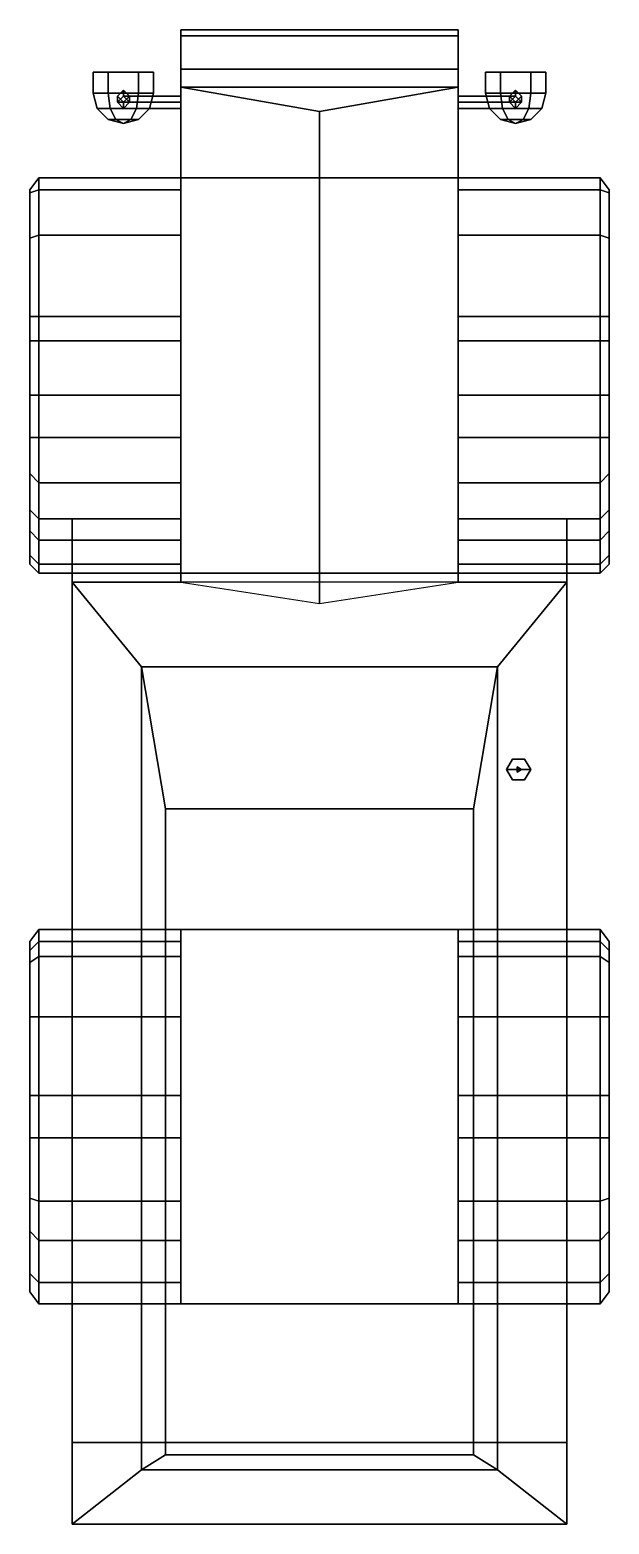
# Model space of a CAD drawing. Extents: x -0.96 to 0.96, y -2.47 to 2.48.
import ezdxf

# ---------------------------------------------------------------- set-up
doc = ezdxf.new("R2010")
doc.units = 0
doc.layers.get('0').update_dxf_attribs({"linetype": 'CONTINUOUS'})
doc.layers.add('MUDGUARDS', color=6, linetype='CONTINUOUS')

msp = doc.modelspace()

# ---------------------------------------------------------------- linework, layer by layer
for points in [[(-0.46, 2.35, 0.63), (-0.46, 0.71, 0.72), (-0.46, 0.79, 0.94), (-0.46, 2.48, 1.01)], [(0.46, 2.48, 1.01), (0.46, 2.35, 0.63), (-0.46, 2.35, 0.63), (-0.46, 2.48, 1.01)], [(-0.46, 2.48, 1.01), (-0.46, 0.79, 0.94), (-0.46, 0.86, 1.03), (-0.46, 2.46, 1.07)], [(0.46, 2.46, 1.07), (0.46, 2.48, 1.01), (-0.46, 2.48, 1.01), (-0.46, 2.46, 1.07)], [(0.46, 0.79, 0.94), (0.46, 0.71, 0.72), (0.46, 2.35, 0.63), (0.46, 2.48, 1.01)], [(0.46, 0.86, 1.03), (0.46, 0.79, 0.94), (0.46, 2.48, 1.01), (0.46, 2.46, 1.07)], [(-0.46, 2.46, 1.07), (-0.46, 0.86, 1.03), (-0.46, 0.65, 1.4), (-0.46, 2.29, 1.27)], [(0.46, 2.29, 1.27), (0.46, 2.46, 1.07), (-0.46, 2.46, 1.07), (-0.46, 2.29, 1.27)], [(0.46, 0.65, 1.4), (0.46, 0.86, 1.03), (0.46, 2.46, 1.07), (0.46, 2.29, 1.27)], [(-0.6, 2.34, 1.0634), (-0.7, 2.34, 1.0634), (-0.75, 2.34, 1.15), (-0.55, 2.34, 1.15)], [(-0.55, 2.34, 1.15), (-0.75, 2.34, 1.15), (-0.7, 2.34, 1.2366), (-0.6, 2.34, 1.2366)], [(-0.75, 2.34, 1.15), (-0.7, 2.34, 1.0634), (-0.7, 2.27, 1.0634), (-0.75, 2.27, 1.15)], [(-0.7, 2.34, 1.2366), (-0.75, 2.34, 1.15), (-0.75, 2.27, 1.15), (-0.7, 2.27, 1.2366)], [(-0.7, 2.34, 1.0634), (-0.6, 2.34, 1.0634), (-0.6, 2.27, 1.0634), (-0.7, 2.27, 1.0634)], [(-0.6, 2.34, 1.2366), (-0.7, 2.34, 1.2366), (-0.7, 2.27, 1.2366), (-0.6, 2.27, 1.2366)], [(-0.6, 2.34, 1.0634), (-0.55, 2.34, 1.15), (-0.55, 2.27, 1.15), (-0.6, 2.27, 1.0634)], [(-0.55, 2.34, 1.15), (-0.6, 2.34, 1.2366), (-0.6, 2.27, 1.2366), (-0.55, 2.27, 1.15)], [(-0.46, 1.99, 0.46), (-0.46, 0.68, 0.47), (-0.46, 0.71, 0.72), (-0.46, 2.35, 0.63)], [(0.46, 2.35, 0.63), (0.46, 1.99, 0.46), (-0.46, 1.99, 0.46), (-0.46, 2.35, 0.63)], [(0.46, 0.71, 0.72), (0.46, 0.68, 0.47), (0.46, 1.99, 0.46), (0.46, 2.35, 0.63)], [(0.6, 2.34, 1.2366), (0.55, 2.34, 1.15), (0.55, 2.27, 1.15), (0.6, 2.27, 1.2366)], [(0.55, 2.34, 1.15), (0.6, 2.34, 1.0634), (0.6, 2.27, 1.0634), (0.55, 2.27, 1.15)], [(0.75, 2.34, 1.15), (0.55, 2.34, 1.15), (0.6, 2.34, 1.2366), (0.7, 2.34, 1.2366)], [(0.7, 2.34, 1.0634), (0.6, 2.34, 1.0634), (0.55, 2.34, 1.15), (0.75, 2.34, 1.15)], [(0.7, 2.34, 1.2366), (0.6, 2.34, 1.2366), (0.6, 2.27, 1.2366), (0.7, 2.27, 1.2366)], [(0.6, 2.34, 1.0634), (0.7, 2.34, 1.0634), (0.7, 2.27, 1.0634), (0.6, 2.27, 1.0634)], [(0.75, 2.34, 1.15), (0.7, 2.34, 1.2366), (0.7, 2.27, 1.2366), (0.75, 2.27, 1.15)], [(0.7, 2.34, 1.0634), (0.75, 2.34, 1.15), (0.75, 2.27, 1.15), (0.7, 2.27, 1.0634)], [(-0.65, 2.26, 0.98), (-0.67, 2.24, 0.98), (-0.67, 2.26, 1.08), (-0.65, 2.28, 1.08)], [(-0.63, 2.24, 0.98), (-0.65, 2.26, 0.98), (-0.65, 2.28, 1.08), (-0.63, 2.26, 1.08)], [(-0.46, 2.29, 1.27), (-0.46, 0.65, 1.4), (0, 0.58, 1.53), (0, 2.21, 1.37)], [(0, 2.21, 1.37), (0.46, 2.29, 1.27), (-0.46, 2.29, 1.27), (0, 2.21, 1.37)], [(0, 0.58, 1.53), (0.46, 0.65, 1.4), (0.46, 2.29, 1.27), (0, 2.21, 1.37)], [(0.65, 2.26, 0.98), (0.63, 2.24, 0.98), (0.63, 2.26, 1.08), (0.65, 2.28, 1.08)], [(0.67, 2.24, 0.98), (0.65, 2.26, 0.98), (0.65, 2.28, 1.08), (0.67, 2.26, 1.08)], [(-0.6933, 2.22, 1.225), (-0.7, 2.27, 1.2366), (-0.75, 2.27, 1.15), (-0.7366, 2.22, 1.15)], [(-0.7366, 2.22, 1.15), (-0.75, 2.27, 1.15), (-0.7, 2.27, 1.0634), (-0.6933, 2.22, 1.075)], [(-0.6067, 2.22, 1.225), (-0.6, 2.27, 1.2366), (-0.7, 2.27, 1.2366), (-0.6933, 2.22, 1.225)], [(-0.6933, 2.22, 1.075), (-0.7, 2.27, 1.0634), (-0.6, 2.27, 1.0634), (-0.6067, 2.22, 1.075)], [(-0.67, 2.24, 0.98), (-0.65, 2.22, 0.98), (-0.65, 2.24, 1.08), (-0.67, 2.26, 1.08)], [(-0.46, 2.26, 0.9), (-0.46, 2.24, 0.88), (-0.67, 2.24, 0.98), (-0.65, 2.26, 0.98)], [(-0.46, 2.24, 0.88), (-0.46, 2.22, 0.9), (-0.65, 2.22, 0.98), (-0.67, 2.24, 0.98)], [(-0.65, 2.22, 0.98), (-0.63, 2.24, 0.98), (-0.63, 2.26, 1.08), (-0.65, 2.24, 1.08)], [(-0.46, 2.24, 0.92), (-0.46, 2.26, 0.9), (-0.65, 2.26, 0.98), (-0.63, 2.24, 0.98)], [(-0.46, 2.22, 0.9), (-0.46, 2.24, 0.92), (-0.63, 2.24, 0.98), (-0.65, 2.22, 0.98)], [(-0.5634, 2.22, 1.15), (-0.55, 2.27, 1.15), (-0.6, 2.27, 1.2366), (-0.6067, 2.22, 1.225)], [(-0.6067, 2.22, 1.075), (-0.6, 2.27, 1.0634), (-0.55, 2.27, 1.15), (-0.5634, 2.22, 1.15)], [(0.46, 2.24, 0.88), (0.46, 2.26, 0.9), (0.65, 2.26, 0.98), (0.67, 2.24, 0.98)], [(0.46, 2.26, 0.9), (0.46, 2.24, 0.92), (0.63, 2.24, 0.98), (0.65, 2.26, 0.98)], [(0.46, 2.24, 0.92), (0.46, 2.22, 0.9), (0.65, 2.22, 0.98), (0.63, 2.24, 0.98)], [(0.46, 2.22, 0.9), (0.46, 2.24, 0.88), (0.67, 2.24, 0.98), (0.65, 2.22, 0.98)], [(0.5634, 2.22, 1.15), (0.55, 2.27, 1.15), (0.6, 2.27, 1.0634), (0.6067, 2.22, 1.075)], [(0.6067, 2.22, 1.225), (0.6, 2.27, 1.2366), (0.55, 2.27, 1.15), (0.5634, 2.22, 1.15)], [(0.6067, 2.22, 1.075), (0.6, 2.27, 1.0634), (0.7, 2.27, 1.0634), (0.6933, 2.22, 1.075)], [(0.6933, 2.22, 1.225), (0.7, 2.27, 1.2366), (0.6, 2.27, 1.2366), (0.6067, 2.22, 1.225)], [(0.63, 2.24, 0.98), (0.65, 2.22, 0.98), (0.65, 2.24, 1.08), (0.63, 2.26, 1.08)], [(0.65, 2.22, 0.98), (0.67, 2.24, 0.98), (0.67, 2.26, 1.08), (0.65, 2.24, 1.08)], [(0.6933, 2.22, 1.075), (0.7, 2.27, 1.0634), (0.75, 2.27, 1.15), (0.7366, 2.22, 1.15)], [(0.7366, 2.22, 1.15), (0.75, 2.27, 1.15), (0.7, 2.27, 1.2366), (0.6933, 2.22, 1.225)], [(-0.675, 2.1834, 1.1933), (-0.6933, 2.22, 1.225), (-0.7366, 2.22, 1.15), (-0.7, 2.1834, 1.15)], [(-0.7, 2.1834, 1.15), (-0.7366, 2.22, 1.15), (-0.6933, 2.22, 1.075), (-0.675, 2.1834, 1.1067)], [(-0.65, 2.17, 1.15), (-0.675, 2.1834, 1.1933), (-0.7, 2.1834, 1.15), (-0.65, 2.17, 1.15)], [(-0.65, 2.17, 1.15), (-0.7, 2.1834, 1.15), (-0.675, 2.1834, 1.1067), (-0.65, 2.17, 1.15)], [(-0.625, 2.1834, 1.1933), (-0.6067, 2.22, 1.225), (-0.6933, 2.22, 1.225), (-0.675, 2.1834, 1.1933)], [(-0.675, 2.1834, 1.1067), (-0.6933, 2.22, 1.075), (-0.6067, 2.22, 1.075), (-0.625, 2.1834, 1.1067)], [(-0.65, 2.17, 1.15), (-0.625, 2.1834, 1.1933), (-0.675, 2.1834, 1.1933), (-0.65, 2.17, 1.15)], [(-0.65, 2.17, 1.15), (-0.675, 2.1834, 1.1067), (-0.625, 2.1834, 1.1067), (-0.65, 2.17, 1.15)], [(-0.65, 2.17, 1.15), (-0.6, 2.1834, 1.15), (-0.625, 2.1834, 1.1933), (-0.65, 2.17, 1.15)], [(-0.65, 2.17, 1.15), (-0.625, 2.1834, 1.1067), (-0.6, 2.1834, 1.15), (-0.65, 2.17, 1.15)], [(-0.6, 2.1834, 1.15), (-0.5634, 2.22, 1.15), (-0.6067, 2.22, 1.225), (-0.625, 2.1834, 1.1933)], [(-0.625, 2.1834, 1.1067), (-0.6067, 2.22, 1.075), (-0.5634, 2.22, 1.15), (-0.6, 2.1834, 1.15)], [(0.6, 2.1834, 1.15), (0.5634, 2.22, 1.15), (0.6067, 2.22, 1.075), (0.625, 2.1834, 1.1067)], [(0.625, 2.1834, 1.1933), (0.6067, 2.22, 1.225), (0.5634, 2.22, 1.15), (0.6, 2.1834, 1.15)], [(0.65, 2.17, 1.15), (0.6, 2.1834, 1.15), (0.625, 2.1834, 1.1067), (0.65, 2.17, 1.15)], [(0.65, 2.17, 1.15), (0.625, 2.1834, 1.1933), (0.6, 2.1834, 1.15), (0.65, 2.17, 1.15)], [(0.625, 2.1834, 1.1067), (0.6067, 2.22, 1.075), (0.6933, 2.22, 1.075), (0.675, 2.1834, 1.1067)], [(0.675, 2.1834, 1.1933), (0.6933, 2.22, 1.225), (0.6067, 2.22, 1.225), (0.625, 2.1834, 1.1933)], [(0.65, 2.17, 1.15), (0.625, 2.1834, 1.1067), (0.675, 2.1834, 1.1067), (0.65, 2.17, 1.15)], [(0.65, 2.17, 1.15), (0.675, 2.1834, 1.1933), (0.625, 2.1834, 1.1933), (0.65, 2.17, 1.15)], [(0.65, 2.17, 1.15), (0.675, 2.1834, 1.1067), (0.7, 2.1834, 1.15), (0.65, 2.17, 1.15)], [(0.65, 2.17, 1.15), (0.7, 2.1834, 1.15), (0.675, 2.1834, 1.1933), (0.65, 2.17, 1.15)], [(0.675, 2.1834, 1.1067), (0.6933, 2.22, 1.075), (0.7366, 2.22, 1.15), (0.7, 2.1834, 1.15)], [(0.7, 2.1834, 1.15), (0.7366, 2.22, 1.15), (0.6933, 2.22, 1.225), (0.675, 2.1834, 1.1933)], [(0.46, 1.99, 0.46), (0.46, 0.68, 0.47), (-0.46, 0.68, 0.47), (-0.46, 1.99, 0.46)], [(-0.82, 0.79, 0.94), (-0.82, -0.54, 0.94), (-0.82, -0.59, 1.03), (-0.82, 0.86, 1.03)], [(-0.82, 0.86, 1.03), (-0.82, -0.59, 1.03), (-0.82, -0.59, 1.4), (-0.82, 0.65, 1.4)], [(-0.46, 0.65, 1.4), (-0.46, 0.86, 1.03), (-0.82, 0.86, 1.03), (-0.82, 0.65, 1.4)], [(0.82, 0.65, 1.4), (0.82, 0.86, 1.03), (0.46, 0.86, 1.03), (0.46, 0.65, 1.4)], [(0.82, -0.59, 1.03), (0.82, -0.54, 0.94), (0.82, 0.79, 0.94), (0.82, 0.86, 1.03)], [(0.82, -0.59, 1.4), (0.82, -0.59, 1.03), (0.82, 0.86, 1.03), (0.82, 0.65, 1.4)], [(-0.82, 0.71, 0.72), (-0.82, -0.5, 0.72), (-0.82, -0.54, 0.94), (-0.82, 0.79, 0.94)], [(0.82, -0.54, 0.94), (0.82, -0.5, 0.72), (0.82, 0.71, 0.72), (0.82, 0.79, 0.94)], [(-0.82, 0.68, 0.47), (-0.82, -0.5, 0.47), (-0.82, -0.5, 0.72), (-0.82, 0.71, 0.72)], [(0.82, -0.5, 0.72), (0.82, -0.5, 0.47), (0.82, 0.68, 0.47), (0.82, 0.71, 0.72)], [(0.82, 0.68, 0.47), (0.82, -0.5, 0.47), (-0.82, -0.5, 0.47), (-0.82, 0.68, 0.47)], [(-0.82, 0.65, 1.4), (-0.82, -2.47, 1.4), (-0.59, -2.29, 1.91), (-0.59, 0.37, 1.91)], [(0.59, 0.37, 1.91), (0.82, 0.65, 1.4), (-0.82, 0.65, 1.4), (-0.59, 0.37, 1.91)], [(0.59, -2.29, 1.91), (0.82, -2.47, 1.4), (0.82, 0.65, 1.4), (0.59, 0.37, 1.91)], [(-0.59, 0.37, 1.91), (-0.59, -2.29, 1.91), (-0.51, -2.24, 2.08), (-0.51, -0.1, 2.08)], [(0.51, -0.1, 2.08), (0.59, 0.37, 1.91), (-0.59, 0.37, 1.91), (-0.51, -0.1, 2.08)], [(0.51, -2.24, 2.08), (0.59, -2.29, 1.91), (0.59, 0.37, 1.91), (0.51, -0.1, 2.08)], [(0.68, 0.0646, 1.98), (0.64, 0.0646, 1.98), (0.62, 0.03, 1.98), (0.7, 0.03, 1.98)], [(0.7, 0.03, 1.83), (0.62, 0.03, 1.83), (0.64, 0.0646, 1.83), (0.68, 0.0646, 1.83)], [(0.64, 0.0646, 1.83), (0.62, 0.03, 1.83), (0.62, 0.03, 1.98), (0.64, 0.0646, 1.98)], [(0.68, 0.0646, 1.83), (0.64, 0.0646, 1.83), (0.64, 0.0646, 1.98), (0.68, 0.0646, 1.98)], [(0.7, 0.03, 1.83), (0.68, 0.0646, 1.83), (0.68, 0.0646, 1.98), (0.7, 0.03, 1.98)], [(0.7, 0.03, 1.98), (0.62, 0.03, 1.98), (0.64, -0.0046, 1.98), (0.68, -0.0046, 1.98)], [(0.68, -0.0046, 1.83), (0.64, -0.0046, 1.83), (0.62, 0.03, 1.83), (0.7, 0.03, 1.83)], [(0.62, 0.03, 1.83), (0.64, -0.0046, 1.83), (0.64, -0.0046, 1.98), (0.62, 0.03, 1.98)], [(0.655, 0.0387, 1.98), (0.655, 0.0213, 1.98), (0.655, 0.0213, 5.02), (0.655, 0.0387, 5.02)], [(0.67, 0.03, 1.98), (0.655, 0.0387, 1.98), (0.655, 0.0387, 5.02), (0.67, 0.03, 5.02)], [(0.67, 0.03, 5.02), (0.655, 0.0387, 5.02), (0.655, 0.0213, 5.02), (0.67, 0.03, 5.02)], [(0.655, 0.0213, 1.98), (0.67, 0.03, 1.98), (0.67, 0.03, 5.02), (0.655, 0.0213, 5.02)], [(0.68, -0.0046, 1.83), (0.7, 0.03, 1.83), (0.7, 0.03, 1.98), (0.68, -0.0046, 1.98)], [(0.64, -0.0046, 1.83), (0.68, -0.0046, 1.83), (0.68, -0.0046, 1.98), (0.64, -0.0046, 1.98)], [(-0.51, -0.1, 2.08), (-0.51, -2.24, 2.08), (0.51, -2.24, 2.08), (0.51, -0.1, 2.08)], [(-0.46, -0.5, 0.47), (-0.46, -1.74, 0.56), (-0.46, -1.74, 1.31), (-0.46, -0.5, 1.31)], [(0.46, -0.5, 0.47), (0.46, -1.74, 0.56), (-0.46, -1.74, 0.56), (-0.46, -0.5, 0.47)], [(0.46, -1.74, 1.31), (0.46, -1.74, 0.56), (0.46, -0.5, 0.47), (0.46, -0.5, 1.31)], [(-0.82, -0.59, 1.03), (-0.82, -0.79, 1.23), (-0.82, -0.79, 1.4), (-0.82, -0.59, 1.4)], [(0.82, -0.79, 1.4), (0.82, -0.79, 1.23), (0.82, -0.59, 1.03), (0.82, -0.59, 1.4)], [(-0.82, -0.79, 1.23), (-0.82, -1.05, 1.31), (-0.82, -1.05, 1.4), (-0.82, -0.79, 1.4)], [(0.82, -1.05, 1.4), (0.82, -1.05, 1.31), (0.82, -0.79, 1.23), (0.82, -0.79, 1.4)], [(-0.82, -1.05, 1.31), (-0.82, -1.19, 1.31), (-0.82, -1.19, 1.4), (-0.82, -1.05, 1.4)], [(0.82, -1.19, 1.4), (0.82, -1.19, 1.31), (0.82, -1.05, 1.31), (0.82, -1.05, 1.4)], [(-0.82, -1.19, 1.31), (-0.82, -1.4, 1.25), (-0.82, -1.4, 1.4), (-0.82, -1.19, 1.4)], [(0.82, -1.4, 1.4), (0.82, -1.4, 1.25), (0.82, -1.19, 1.31), (0.82, -1.19, 1.4)], [(-0.82, -1.53, 1.16), (-0.82, -1.53, 1.4), (-0.82, -1.4, 1.4), (-0.82, -1.4, 1.25)], [(0.82, -1.4, 1.4), (0.82, -1.53, 1.4), (0.82, -1.53, 1.16), (0.82, -1.4, 1.25)], [(-0.82, -1.67, 0.99), (-0.82, -1.67, 1.4), (-0.82, -1.53, 1.4), (-0.82, -1.53, 1.16)], [(0.82, -1.53, 1.4), (0.82, -1.67, 1.4), (0.82, -1.67, 0.99), (0.82, -1.53, 1.16)], [(-0.82, -1.74, 0.8), (-0.82, -1.74, 1.4), (-0.82, -1.67, 1.4), (-0.82, -1.67, 0.99)], [(0.82, -1.67, 1.4), (0.82, -1.74, 1.4), (0.82, -1.74, 0.8), (0.82, -1.67, 0.99)], [(-0.82, -2.2, 0.7), (-0.82, -2.2, 1.4), (-0.82, -1.74, 1.4), (-0.82, -1.74, 0.56)], [(0.82, -1.74, 0.56), (0.82, -2.2, 0.7), (-0.82, -2.2, 0.7), (-0.82, -1.74, 0.56)], [(0.82, -1.74, 1.4), (0.82, -2.2, 1.4), (0.82, -2.2, 0.7), (0.82, -1.74, 0.56)], [(-0.82, -2.47, 1.37), (-0.82, -2.47, 1.4), (-0.82, -2.2, 1.4), (-0.82, -2.2, 0.7)], [(0.82, -2.2, 0.7), (0.82, -2.47, 1.37), (-0.82, -2.47, 1.37), (-0.82, -2.2, 0.7)], [(0.82, -2.2, 1.4), (0.82, -2.47, 1.4), (0.82, -2.47, 1.37), (0.82, -2.2, 0.7)], [(-0.51, -2.24, 2.08), (-0.59, -2.29, 1.91), (0.59, -2.29, 1.91), (0.51, -2.24, 2.08)], [(-0.59, -2.29, 1.91), (-0.82, -2.47, 1.4), (0.82, -2.47, 1.4), (0.59, -2.29, 1.91)], [(0.82, -2.47, 1.37), (0.82, -2.47, 1.4), (-0.82, -2.47, 1.4), (-0.82, -2.47, 1.37)]]:
    msp.add_3dface(points)
at = {"layer": 'MUDGUARDS'}
for points in [[(-0.93, 1.99, 0.85), (-0.93, 1.95, 0.94), (-0.96, 1.94, 0.9), (-0.96, 1.95, 0.84)], [(-0.96, 1.95, 0.84), (-0.96, 1.94, 0.9), (-0.93, 1.95, 0.94), (-0.93, 1.99, 0.85)], [(-0.93, 1.99, 0.85), (-0.93, 1.95, 0.94), (-0.46, 1.95, 0.94), (-0.46, 1.99, 0.85)], [(-0.46, 1.99, 0.85), (-0.46, 1.95, 0.94), (-0.93, 1.95, 0.94), (-0.93, 1.99, 0.85)], [(0.46, 1.99, 0.85), (0.46, 1.95, 0.94), (0.93, 1.95, 0.94), (0.93, 1.99, 0.85)], [(0.93, 1.99, 0.85), (0.93, 1.95, 0.94), (0.46, 1.95, 0.94), (0.46, 1.99, 0.85)], [(0.96, 1.95, 0.84), (0.96, 1.94, 0.9), (0.93, 1.95, 0.94), (0.93, 1.99, 0.85)], [(0.93, 1.99, 0.85), (0.93, 1.95, 0.94), (0.96, 1.94, 0.9), (0.96, 1.95, 0.84)], [(-0.96, 1.94, 0.9), (-0.96, 1.79, 1.08), (-0.93, 1.8, 1.11), (-0.93, 1.95, 0.94)], [(-0.93, 1.95, 0.94), (-0.93, 1.8, 1.11), (-0.96, 1.79, 1.08), (-0.96, 1.94, 0.9)], [(-0.46, 1.95, 0.94), (-0.46, 1.8, 1.11), (-0.93, 1.8, 1.11), (-0.93, 1.95, 0.94)], [(-0.93, 1.95, 0.94), (-0.93, 1.8, 1.11), (-0.46, 1.8, 1.11), (-0.46, 1.95, 0.94)], [(0.93, 1.95, 0.94), (0.93, 1.8, 1.11), (0.46, 1.8, 1.11), (0.46, 1.95, 0.94)], [(0.46, 1.95, 0.94), (0.46, 1.8, 1.11), (0.93, 1.8, 1.11), (0.93, 1.95, 0.94)], [(0.96, 1.94, 0.9), (0.96, 1.79, 1.08), (0.93, 1.8, 1.11), (0.93, 1.95, 0.94)], [(0.93, 1.95, 0.94), (0.93, 1.8, 1.11), (0.96, 1.79, 1.08), (0.96, 1.94, 0.9)], [(-0.96, 1.79, 1.08), (-0.96, 1.53, 1.21), (-0.93, 1.53, 1.24), (-0.93, 1.8, 1.11)], [(-0.93, 1.8, 1.11), (-0.93, 1.53, 1.24), (-0.96, 1.53, 1.21), (-0.96, 1.79, 1.08)], [(-0.93, 1.8, 1.11), (-0.93, 1.53, 1.24), (-0.46, 1.53, 1.24), (-0.46, 1.8, 1.11)], [(-0.46, 1.8, 1.11), (-0.46, 1.53, 1.24), (-0.93, 1.53, 1.24), (-0.93, 1.8, 1.11)], [(0.46, 1.8, 1.11), (0.46, 1.53, 1.24), (0.93, 1.53, 1.24), (0.93, 1.8, 1.11)], [(0.93, 1.8, 1.11), (0.93, 1.53, 1.24), (0.46, 1.53, 1.24), (0.46, 1.8, 1.11)], [(0.96, 1.79, 1.08), (0.96, 1.53, 1.21), (0.93, 1.53, 1.24), (0.93, 1.8, 1.11)], [(0.93, 1.8, 1.11), (0.93, 1.53, 1.24), (0.96, 1.53, 1.21), (0.96, 1.79, 1.08)], [(-0.93, 1.53, 1.24), (-0.93, 1.45, 1.25), (-0.96, 1.45, 1.22), (-0.96, 1.53, 1.21)], [(-0.96, 1.53, 1.21), (-0.96, 1.45, 1.22), (-0.93, 1.45, 1.25), (-0.93, 1.53, 1.24)], [(-0.93, 1.53, 1.24), (-0.93, 1.45, 1.25), (-0.46, 1.45, 1.25), (-0.46, 1.53, 1.24)], [(-0.46, 1.53, 1.24), (-0.46, 1.45, 1.25), (-0.93, 1.45, 1.25), (-0.93, 1.53, 1.24)], [(0.93, 1.53, 1.24), (0.93, 1.45, 1.25), (0.46, 1.45, 1.25), (0.46, 1.53, 1.24)], [(0.46, 1.53, 1.24), (0.46, 1.45, 1.25), (0.93, 1.45, 1.25), (0.93, 1.53, 1.24)], [(0.93, 1.53, 1.24), (0.93, 1.45, 1.25), (0.96, 1.45, 1.22), (0.96, 1.53, 1.21)], [(0.96, 1.53, 1.21), (0.96, 1.45, 1.22), (0.93, 1.45, 1.25), (0.93, 1.53, 1.24)], [(-0.96, 1.45, 1.22), (-0.96, 1.27, 1.22), (-0.93, 1.27, 1.25), (-0.93, 1.45, 1.25)], [(-0.93, 1.45, 1.25), (-0.93, 1.27, 1.25), (-0.96, 1.27, 1.22), (-0.96, 1.45, 1.22)], [(-0.93, 1.45, 1.25), (-0.93, 1.27, 1.25), (-0.46, 1.27, 1.25), (-0.46, 1.45, 1.25)], [(-0.46, 1.45, 1.25), (-0.46, 1.27, 1.25), (-0.93, 1.27, 1.25), (-0.93, 1.45, 1.25)], [(0.93, 1.45, 1.25), (0.93, 1.27, 1.25), (0.46, 1.27, 1.25), (0.46, 1.45, 1.25)], [(0.46, 1.45, 1.25), (0.46, 1.27, 1.25), (0.93, 1.27, 1.25), (0.93, 1.45, 1.25)], [(0.96, 1.45, 1.22), (0.96, 1.27, 1.22), (0.93, 1.27, 1.25), (0.93, 1.45, 1.25)], [(0.93, 1.45, 1.25), (0.93, 1.27, 1.25), (0.96, 1.27, 1.22), (0.96, 1.45, 1.22)], [(-0.93, 1.27, 1.25), (-0.93, 1.13, 1.22), (-0.96, 1.13, 1.19), (-0.96, 1.27, 1.22)], [(-0.96, 1.27, 1.22), (-0.96, 1.13, 1.19), (-0.93, 1.13, 1.22), (-0.93, 1.27, 1.25)], [(-0.93, 1.27, 1.25), (-0.93, 1.13, 1.22), (-0.46, 1.13, 1.22), (-0.46, 1.27, 1.25)], [(-0.46, 1.27, 1.25), (-0.46, 1.13, 1.22), (-0.93, 1.13, 1.22), (-0.93, 1.27, 1.25)], [(0.93, 1.27, 1.25), (0.93, 1.13, 1.22), (0.46, 1.13, 1.22), (0.46, 1.27, 1.25)], [(0.46, 1.27, 1.25), (0.46, 1.13, 1.22), (0.93, 1.13, 1.22), (0.93, 1.27, 1.25)], [(0.93, 1.27, 1.25), (0.93, 1.13, 1.22), (0.96, 1.13, 1.19), (0.96, 1.27, 1.22)], [(0.96, 1.27, 1.22), (0.96, 1.13, 1.19), (0.93, 1.13, 1.22), (0.93, 1.27, 1.25)], [(-0.93, 1.13, 1.22), (-0.93, 0.98, 1.15), (-0.96, 1.01, 1.13), (-0.96, 1.13, 1.19)], [(-0.96, 1.13, 1.19), (-0.96, 1.01, 1.13), (-0.93, 0.98, 1.15), (-0.93, 1.13, 1.22)], [(-0.93, 1.13, 1.22), (-0.93, 0.98, 1.15), (-0.46, 0.98, 1.15), (-0.46, 1.13, 1.22)], [(-0.46, 1.13, 1.22), (-0.46, 0.98, 1.15), (-0.93, 0.98, 1.15), (-0.93, 1.13, 1.22)], [(0.93, 1.13, 1.22), (0.93, 0.98, 1.15), (0.46, 0.98, 1.15), (0.46, 1.13, 1.22)], [(0.46, 1.13, 1.22), (0.46, 0.98, 1.15), (0.93, 0.98, 1.15), (0.93, 1.13, 1.22)], [(0.96, 1.13, 1.19), (0.96, 1.01, 1.13), (0.93, 0.98, 1.15), (0.93, 1.13, 1.22)], [(0.93, 1.13, 1.22), (0.93, 0.98, 1.15), (0.96, 1.01, 1.13), (0.96, 1.13, 1.19)], [(-0.96, 1.01, 1.13), (-0.96, 0.89, 1.03), (-0.93, 0.86, 1.03), (-0.93, 0.98, 1.15)], [(-0.93, 0.98, 1.15), (-0.93, 0.86, 1.03), (-0.96, 0.89, 1.03), (-0.96, 1.01, 1.13)], [(0.93, 0.98, 1.15), (0.93, 0.86, 1.03), (0.96, 0.89, 1.03), (0.96, 1.01, 1.13)], [(0.96, 1.01, 1.13), (0.96, 0.89, 1.03), (0.93, 0.86, 1.03), (0.93, 0.98, 1.15)], [(-0.93, 0.98, 1.15), (-0.93, 0.86, 1.03), (-0.46, 0.86, 1.03), (-0.46, 0.98, 1.15)], [(-0.46, 0.98, 1.15), (-0.46, 0.86, 1.03), (-0.93, 0.86, 1.03), (-0.93, 0.98, 1.15)], [(0.93, 0.98, 1.15), (0.93, 0.86, 1.03), (0.46, 0.86, 1.03), (0.46, 0.98, 1.15)], [(0.46, 0.98, 1.15), (0.46, 0.86, 1.03), (0.93, 0.86, 1.03), (0.93, 0.98, 1.15)], [(-0.93, 0.86, 1.03), (-0.93, 0.79, 0.94), (-0.96, 0.82, 0.94), (-0.96, 0.89, 1.03)], [(-0.96, 0.89, 1.03), (-0.96, 0.82, 0.94), (-0.93, 0.79, 0.94), (-0.93, 0.86, 1.03)], [(-0.46, 0.86, 1.03), (-0.46, 0.79, 0.94), (-0.93, 0.79, 0.94), (-0.93, 0.86, 1.03)], [(-0.93, 0.86, 1.03), (-0.93, 0.79, 0.94), (-0.46, 0.79, 0.94), (-0.46, 0.86, 1.03)], [(0.46, 0.86, 1.03), (0.46, 0.79, 0.94), (0.93, 0.79, 0.94), (0.93, 0.86, 1.03)], [(0.93, 0.86, 1.03), (0.93, 0.79, 0.94), (0.46, 0.79, 0.94), (0.46, 0.86, 1.03)], [(0.96, 0.89, 1.03), (0.96, 0.82, 0.94), (0.93, 0.79, 0.94), (0.93, 0.86, 1.03)], [(0.93, 0.86, 1.03), (0.93, 0.79, 0.94), (0.96, 0.82, 0.94), (0.96, 0.89, 1.03)], [(-0.96, 0.82, 0.94), (-0.96, 0.74, 0.72), (-0.93, 0.71, 0.72), (-0.93, 0.79, 0.94)], [(-0.93, 0.79, 0.94), (-0.93, 0.71, 0.72), (-0.96, 0.74, 0.72), (-0.96, 0.82, 0.94)], [(0.93, 0.79, 0.94), (0.93, 0.71, 0.72), (0.96, 0.74, 0.72), (0.96, 0.82, 0.94)], [(0.96, 0.82, 0.94), (0.96, 0.74, 0.72), (0.93, 0.71, 0.72), (0.93, 0.79, 0.94)], [(-0.93, 0.79, 0.94), (-0.93, 0.71, 0.72), (-0.46, 0.71, 0.72), (-0.46, 0.79, 0.94)], [(-0.46, 0.79, 0.94), (-0.46, 0.71, 0.72), (-0.93, 0.71, 0.72), (-0.93, 0.79, 0.94)], [(0.93, 0.79, 0.94), (0.93, 0.71, 0.72), (0.46, 0.71, 0.72), (0.46, 0.79, 0.94)], [(0.46, 0.79, 0.94), (0.46, 0.71, 0.72), (0.93, 0.71, 0.72), (0.93, 0.79, 0.94)], [(-0.93, 0.71, 0.72), (-0.93, 0.68, 0.47), (-0.96, 0.71, 0.47), (-0.96, 0.74, 0.72)], [(-0.96, 0.74, 0.72), (-0.96, 0.71, 0.47), (-0.93, 0.68, 0.47), (-0.93, 0.71, 0.72)], [(-0.93, 0.71, 0.72), (-0.93, 0.68, 0.47), (-0.46, 0.68, 0.47), (-0.46, 0.71, 0.72)], [(-0.46, 0.71, 0.72), (-0.46, 0.68, 0.47), (-0.93, 0.68, 0.47), (-0.93, 0.71, 0.72)], [(0.93, 0.71, 0.72), (0.93, 0.68, 0.47), (0.46, 0.68, 0.47), (0.46, 0.71, 0.72)], [(0.46, 0.71, 0.72), (0.46, 0.68, 0.47), (0.93, 0.68, 0.47), (0.93, 0.71, 0.72)], [(0.93, 0.71, 0.72), (0.93, 0.68, 0.47), (0.96, 0.71, 0.47), (0.96, 0.74, 0.72)], [(0.96, 0.74, 0.72), (0.96, 0.71, 0.47), (0.93, 0.68, 0.47), (0.93, 0.71, 0.72)], [(-0.93, -0.5, 0.47), (-0.93, -0.5, 0.72), (-0.96, -0.54, 0.72), (-0.96, -0.54, 0.48)], [(-0.96, -0.54, 0.48), (-0.96, -0.54, 0.72), (-0.93, -0.5, 0.72), (-0.93, -0.5, 0.47)], [(-0.96, -0.54, 0.72), (-0.96, -0.57, 0.93), (-0.93, -0.54, 0.94), (-0.93, -0.5, 0.72)], [(-0.93, -0.5, 0.72), (-0.93, -0.54, 0.94), (-0.96, -0.57, 0.93), (-0.96, -0.54, 0.72)], [(-0.93, -0.54, 0.94), (-0.93, -0.59, 1.03), (-0.96, -0.61, 1.01), (-0.96, -0.57, 0.93)], [(-0.96, -0.57, 0.93), (-0.96, -0.61, 1.01), (-0.93, -0.59, 1.03), (-0.93, -0.54, 0.94)], [(-0.93, -0.5, 0.47), (-0.93, -0.5, 0.72), (-0.46, -0.5, 0.72), (-0.46, -0.5, 0.47)], [(-0.46, -0.5, 0.47), (-0.46, -0.5, 0.72), (-0.93, -0.5, 0.72), (-0.93, -0.5, 0.47)], [(-0.46, -0.5, 0.72), (-0.46, -0.54, 0.94), (-0.93, -0.54, 0.94), (-0.93, -0.5, 0.72)], [(-0.93, -0.5, 0.72), (-0.93, -0.54, 0.94), (-0.46, -0.54, 0.94), (-0.46, -0.5, 0.72)], [(-0.93, -0.54, 0.94), (-0.93, -0.59, 1.03), (-0.46, -0.59, 1.03), (-0.46, -0.54, 0.94)], [(-0.46, -0.54, 0.94), (-0.46, -0.59, 1.03), (-0.93, -0.59, 1.03), (-0.93, -0.54, 0.94)], [(0.46, -0.5, 0.72), (0.46, -0.54, 0.94), (0.93, -0.54, 0.94), (0.93, -0.5, 0.72)], [(0.93, -0.5, 0.72), (0.93, -0.54, 0.94), (0.46, -0.54, 0.94), (0.46, -0.5, 0.72)], [(0.93, -0.5, 0.47), (0.93, -0.5, 0.72), (0.46, -0.5, 0.72), (0.46, -0.5, 0.47)], [(0.46, -0.5, 0.47), (0.46, -0.5, 0.72), (0.93, -0.5, 0.72), (0.93, -0.5, 0.47)], [(0.93, -0.54, 0.94), (0.93, -0.59, 1.03), (0.46, -0.59, 1.03), (0.46, -0.54, 0.94)], [(0.46, -0.54, 0.94), (0.46, -0.59, 1.03), (0.93, -0.59, 1.03), (0.93, -0.54, 0.94)], [(0.93, -0.5, 0.72), (0.93, -0.54, 0.94), (0.96, -0.57, 0.93), (0.96, -0.54, 0.72)], [(0.96, -0.54, 0.72), (0.96, -0.57, 0.93), (0.93, -0.54, 0.94), (0.93, -0.5, 0.72)], [(0.93, -0.5, 0.47), (0.93, -0.5, 0.72), (0.96, -0.54, 0.72), (0.96, -0.54, 0.48)], [(0.96, -0.54, 0.48), (0.96, -0.54, 0.72), (0.93, -0.5, 0.72), (0.93, -0.5, 0.47)], [(0.96, -0.57, 0.93), (0.96, -0.61, 1.01), (0.93, -0.59, 1.03), (0.93, -0.54, 0.94)], [(0.93, -0.54, 0.94), (0.93, -0.59, 1.03), (0.96, -0.61, 1.01), (0.96, -0.57, 0.93)], [(-0.96, -0.61, 1.01), (-0.96, -0.79, 1.2), (-0.93, -0.79, 1.23), (-0.93, -0.59, 1.03)], [(-0.93, -0.59, 1.03), (-0.93, -0.79, 1.23), (-0.96, -0.79, 1.2), (-0.96, -0.61, 1.01)], [(-0.46, -0.59, 1.03), (-0.46, -0.79, 1.23), (-0.93, -0.79, 1.23), (-0.93, -0.59, 1.03)], [(-0.93, -0.59, 1.03), (-0.93, -0.79, 1.23), (-0.46, -0.79, 1.23), (-0.46, -0.59, 1.03)], [(0.46, -0.59, 1.03), (0.46, -0.79, 1.23), (0.93, -0.79, 1.23), (0.93, -0.59, 1.03)], [(0.93, -0.59, 1.03), (0.93, -0.79, 1.23), (0.46, -0.79, 1.23), (0.46, -0.59, 1.03)], [(0.93, -0.59, 1.03), (0.93, -0.79, 1.23), (0.96, -0.79, 1.2), (0.96, -0.61, 1.01)], [(0.96, -0.61, 1.01), (0.96, -0.79, 1.2), (0.93, -0.79, 1.23), (0.93, -0.59, 1.03)], [(-0.96, -0.79, 1.2), (-0.96, -1.05, 1.28), (-0.93, -1.05, 1.31), (-0.93, -0.79, 1.23)], [(-0.93, -0.79, 1.23), (-0.93, -1.05, 1.31), (-0.96, -1.05, 1.28), (-0.96, -0.79, 1.2)], [(-0.93, -0.79, 1.23), (-0.93, -1.05, 1.31), (-0.46, -1.05, 1.31), (-0.46, -0.79, 1.23)], [(-0.46, -0.79, 1.23), (-0.46, -1.05, 1.31), (-0.93, -1.05, 1.31), (-0.93, -0.79, 1.23)], [(0.93, -0.79, 1.23), (0.93, -1.05, 1.31), (0.46, -1.05, 1.31), (0.46, -0.79, 1.23)], [(0.46, -0.79, 1.23), (0.46, -1.05, 1.31), (0.93, -1.05, 1.31), (0.93, -0.79, 1.23)], [(0.96, -0.79, 1.2), (0.96, -1.05, 1.28), (0.93, -1.05, 1.31), (0.93, -0.79, 1.23)], [(0.93, -0.79, 1.23), (0.93, -1.05, 1.31), (0.96, -1.05, 1.28), (0.96, -0.79, 1.2)], [(-0.96, -1.05, 1.28), (-0.96, -1.19, 1.28), (-0.93, -1.19, 1.31), (-0.93, -1.05, 1.31)], [(-0.93, -1.05, 1.31), (-0.93, -1.19, 1.31), (-0.96, -1.19, 1.28), (-0.96, -1.05, 1.28)], [(-0.93, -1.05, 1.31), (-0.93, -1.19, 1.31), (-0.46, -1.19, 1.31), (-0.46, -1.05, 1.31)], [(-0.46, -1.05, 1.31), (-0.46, -1.19, 1.31), (-0.93, -1.19, 1.31), (-0.93, -1.05, 1.31)], [(0.93, -1.05, 1.31), (0.93, -1.19, 1.31), (0.46, -1.19, 1.31), (0.46, -1.05, 1.31)], [(0.46, -1.05, 1.31), (0.46, -1.19, 1.31), (0.93, -1.19, 1.31), (0.93, -1.05, 1.31)], [(0.96, -1.05, 1.28), (0.96, -1.19, 1.28), (0.93, -1.19, 1.31), (0.93, -1.05, 1.31)], [(0.93, -1.05, 1.31), (0.93, -1.19, 1.31), (0.96, -1.19, 1.28), (0.96, -1.05, 1.28)], [(-0.93, -1.19, 1.31), (-0.93, -1.4, 1.25), (-0.96, -1.39, 1.22), (-0.96, -1.19, 1.28)], [(-0.96, -1.19, 1.28), (-0.96, -1.39, 1.22), (-0.93, -1.4, 1.25), (-0.93, -1.19, 1.31)], [(-0.93, -1.19, 1.31), (-0.93, -1.4, 1.25), (-0.46, -1.4, 1.25), (-0.46, -1.19, 1.31)], [(-0.46, -1.19, 1.31), (-0.46, -1.4, 1.25), (-0.93, -1.4, 1.25), (-0.93, -1.19, 1.31)], [(0.93, -1.19, 1.31), (0.93, -1.4, 1.25), (0.46, -1.4, 1.25), (0.46, -1.19, 1.31)], [(0.46, -1.19, 1.31), (0.46, -1.4, 1.25), (0.93, -1.4, 1.25), (0.93, -1.19, 1.31)], [(0.96, -1.19, 1.28), (0.96, -1.39, 1.22), (0.93, -1.4, 1.25), (0.93, -1.19, 1.31)], [(0.93, -1.19, 1.31), (0.93, -1.4, 1.25), (0.96, -1.39, 1.22), (0.96, -1.19, 1.28)], [(-0.93, -1.4, 1.25), (-0.93, -1.53, 1.16), (-0.96, -1.5, 1.14), (-0.96, -1.39, 1.22)], [(-0.96, -1.39, 1.22), (-0.96, -1.5, 1.14), (-0.93, -1.53, 1.16), (-0.93, -1.4, 1.25)], [(-0.46, -1.4, 1.25), (-0.46, -1.53, 1.16), (-0.93, -1.53, 1.16), (-0.93, -1.4, 1.25)], [(-0.93, -1.4, 1.25), (-0.93, -1.53, 1.16), (-0.46, -1.53, 1.16), (-0.46, -1.4, 1.25)], [(0.46, -1.4, 1.25), (0.46, -1.53, 1.16), (0.93, -1.53, 1.16), (0.93, -1.4, 1.25)], [(0.93, -1.4, 1.25), (0.93, -1.53, 1.16), (0.46, -1.53, 1.16), (0.46, -1.4, 1.25)], [(0.93, -1.4, 1.25), (0.93, -1.53, 1.16), (0.96, -1.5, 1.14), (0.96, -1.39, 1.22)], [(0.96, -1.39, 1.22), (0.96, -1.5, 1.14), (0.93, -1.53, 1.16), (0.93, -1.4, 1.25)], [(-0.96, -1.5, 1.14), (-0.96, -1.64, 0.97), (-0.93, -1.67, 0.99), (-0.93, -1.53, 1.16)], [(-0.93, -1.53, 1.16), (-0.93, -1.67, 0.99), (-0.96, -1.64, 0.97), (-0.96, -1.5, 1.14)], [(-0.93, -1.53, 1.16), (-0.93, -1.67, 0.99), (-0.46, -1.67, 0.99), (-0.46, -1.53, 1.16)], [(-0.46, -1.53, 1.16), (-0.46, -1.67, 0.99), (-0.93, -1.67, 0.99), (-0.93, -1.53, 1.16)], [(0.93, -1.53, 1.16), (0.93, -1.67, 0.99), (0.46, -1.67, 0.99), (0.46, -1.53, 1.16)], [(0.46, -1.53, 1.16), (0.46, -1.67, 0.99), (0.93, -1.67, 0.99), (0.93, -1.53, 1.16)], [(0.96, -1.5, 1.14), (0.96, -1.64, 0.97), (0.93, -1.67, 0.99), (0.93, -1.53, 1.16)], [(0.93, -1.53, 1.16), (0.93, -1.67, 0.99), (0.96, -1.64, 0.97), (0.96, -1.5, 1.14)], [(-0.96, -1.64, 0.97), (-0.96, -1.7, 0.8), (-0.93, -1.74, 0.8), (-0.93, -1.67, 0.99)], [(-0.93, -1.67, 0.99), (-0.93, -1.74, 0.8), (-0.96, -1.7, 0.8), (-0.96, -1.64, 0.97)], [(-0.93, -1.67, 0.99), (-0.93, -1.74, 0.8), (-0.46, -1.74, 0.8), (-0.46, -1.67, 0.99)], [(-0.46, -1.67, 0.99), (-0.46, -1.74, 0.8), (-0.93, -1.74, 0.8), (-0.93, -1.67, 0.99)], [(0.46, -1.67, 0.99), (0.46, -1.74, 0.8), (0.93, -1.74, 0.8), (0.93, -1.67, 0.99)], [(0.93, -1.67, 0.99), (0.93, -1.74, 0.8), (0.46, -1.74, 0.8), (0.46, -1.67, 0.99)], [(0.93, -1.67, 0.99), (0.93, -1.74, 0.8), (0.96, -1.7, 0.8), (0.96, -1.64, 0.97)], [(0.96, -1.64, 0.97), (0.96, -1.7, 0.8), (0.93, -1.74, 0.8), (0.93, -1.67, 0.99)], [(-0.96, -1.7, 0.8), (-0.96, -1.7, 0.61), (-0.93, -1.74, 0.56), (-0.93, -1.74, 0.8)], [(-0.93, -1.74, 0.8), (-0.93, -1.74, 0.56), (-0.96, -1.7, 0.61), (-0.96, -1.7, 0.8)], [(0.96, -1.7, 0.8), (0.96, -1.7, 0.61), (0.93, -1.74, 0.56), (0.93, -1.74, 0.8)], [(0.93, -1.74, 0.8), (0.93, -1.74, 0.56), (0.96, -1.7, 0.61), (0.96, -1.7, 0.8)], [(-0.93, -1.74, 0.8), (-0.93, -1.74, 0.56), (-0.46, -1.74, 0.56), (-0.46, -1.74, 0.8)], [(-0.46, -1.74, 0.8), (-0.46, -1.74, 0.56), (-0.93, -1.74, 0.56), (-0.93, -1.74, 0.8)], [(0.93, -1.74, 0.8), (0.93, -1.74, 0.56), (0.46, -1.74, 0.56), (0.46, -1.74, 0.8)], [(0.46, -1.74, 0.8), (0.46, -1.74, 0.56), (0.93, -1.74, 0.56), (0.93, -1.74, 0.8)]]:
    msp.add_3dface(points, dxfattribs=at)

doc.saveas('drawing.dxf')
